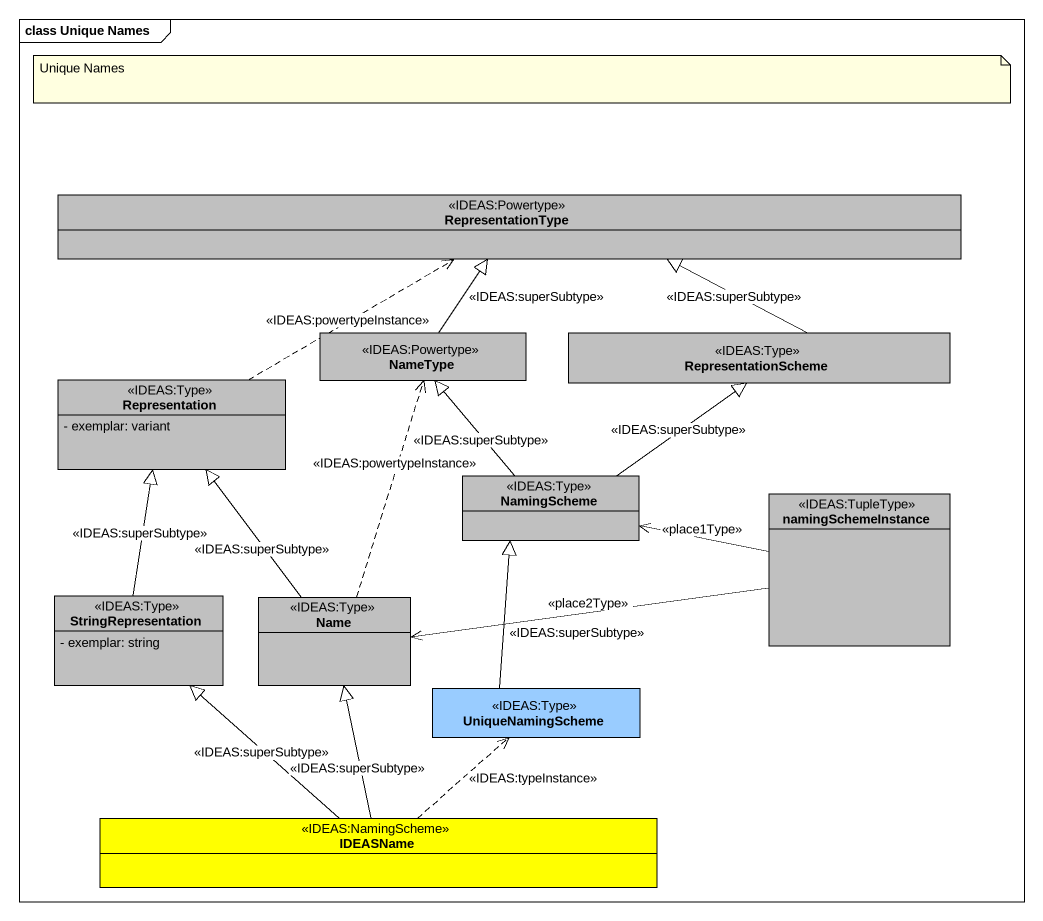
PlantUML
@startuml
mainframe class Unique Names
hide circle
hide empty members
skinparam classAttributeIconSize 0
class RepresentationType <<IDEAS:Powertype>> #C0C0C0
class NameType <<IDEAS:Powertype>> #C0C0C0
class RepresentationScheme <<IDEAS:Type>> #C0C0C0
class Representation <<IDEAS:Type>> #C0C0C0 {
  - exemplar: variant
}
class NamingScheme <<IDEAS:Type>> #C0C0C0
class namingSchemeInstance <<IDEAS:TupleType>> #C0C0C0
class StringRepresentation <<IDEAS:Type>> #C0C0C0 {
  - exemplar: string
}
class Name <<IDEAS:Type>> #C0C0C0
class UniqueNamingScheme <<IDEAS:Type>> #99CCFF
class IDEASName <<IDEAS:NamingScheme>> #FFFF00
NameType -up-|> RepresentationType : <<IDEAS:superSubtype>>
RepresentationScheme -left-|> RepresentationType : <<IDEAS:superSubtype>>
Representation .right.> RepresentationType : <<IDEAS:powertypeInstance>>
NamingScheme -up-|> NameType : <<IDEAS:superSubtype>>
NamingScheme -up-|> RepresentationScheme : <<IDEAS:superSubtype>>
namingSchemeInstance -left-> NamingScheme : <<place1Type>>
namingSchemeInstance -left-> Name : <<place2Type>>
StringRepresentation -up-|> Representation : <<IDEAS:superSubtype>>
Name .up.> NameType : <<IDEAS:powertypeInstance>>
Name -up-|> Representation : <<IDEAS:superSubtype>>
UniqueNamingScheme -up-|> NamingScheme : <<IDEAS:superSubtype>>
IDEASName -up-|> StringRepresentation : <<IDEAS:superSubtype>>
IDEASName -up-|> Name : <<IDEAS:superSubtype>>
IDEASName .up.> UniqueNamingScheme : <<IDEAS:typeInstance>>
note as N1
  Unique Names
end note
@enduml
